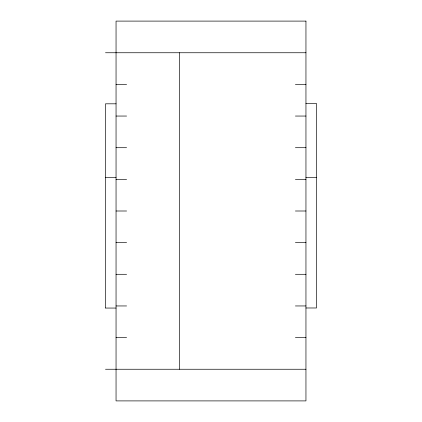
<?xml version="1.0" encoding="UTF-8"?>
<svg xmlns="http://www.w3.org/2000/svg" width="422" height="422" viewBox="0 0 422 422"><rect width="100%" height="100%" fill="white"/><g stroke="black" fill="none" stroke-linecap="round" stroke-linejoin="round"><path stroke-width="0.63" d="M105.5 52.75L305.95 52.75M116.05 84.4L126.6 84.4M295.4 84.4L305.95 84.4M305.95 103.495L316.5 103.495L316.5 307.981L305.95 307.981M116.05 103.812L105.5 103.812L105.5 307.981M116.05 116.05L126.6 116.05M295.4 116.05L305.95 116.05M116.05 147.7L126.6 147.7M295.4 147.7L305.95 147.7M105.5 177.33L116.05 177.33M305.95 177.33L316.5 177.33M116.05 179.35L126.6 179.35M295.4 179.35L305.95 179.35M116.05 211L126.6 211M295.4 211L305.95 211M116.05 242.65L126.6 242.65M295.4 242.65L305.95 242.65M116.05 274.3L126.6 274.3M295.4 274.3L305.95 274.3M116.05 305.95L126.6 305.95M295.4 305.95L305.95 305.95M105.5 308.055L116.05 308.055M116.05 337.6L126.6 337.6M295.4 337.6L305.95 337.6M105.5 369.25L305.95 369.25M179.35 52.75L179.35 369.25M305.95 21.1L116.05 21.1L116.05 400.9L305.95 400.9L305.95 21.1"/></g></svg>
